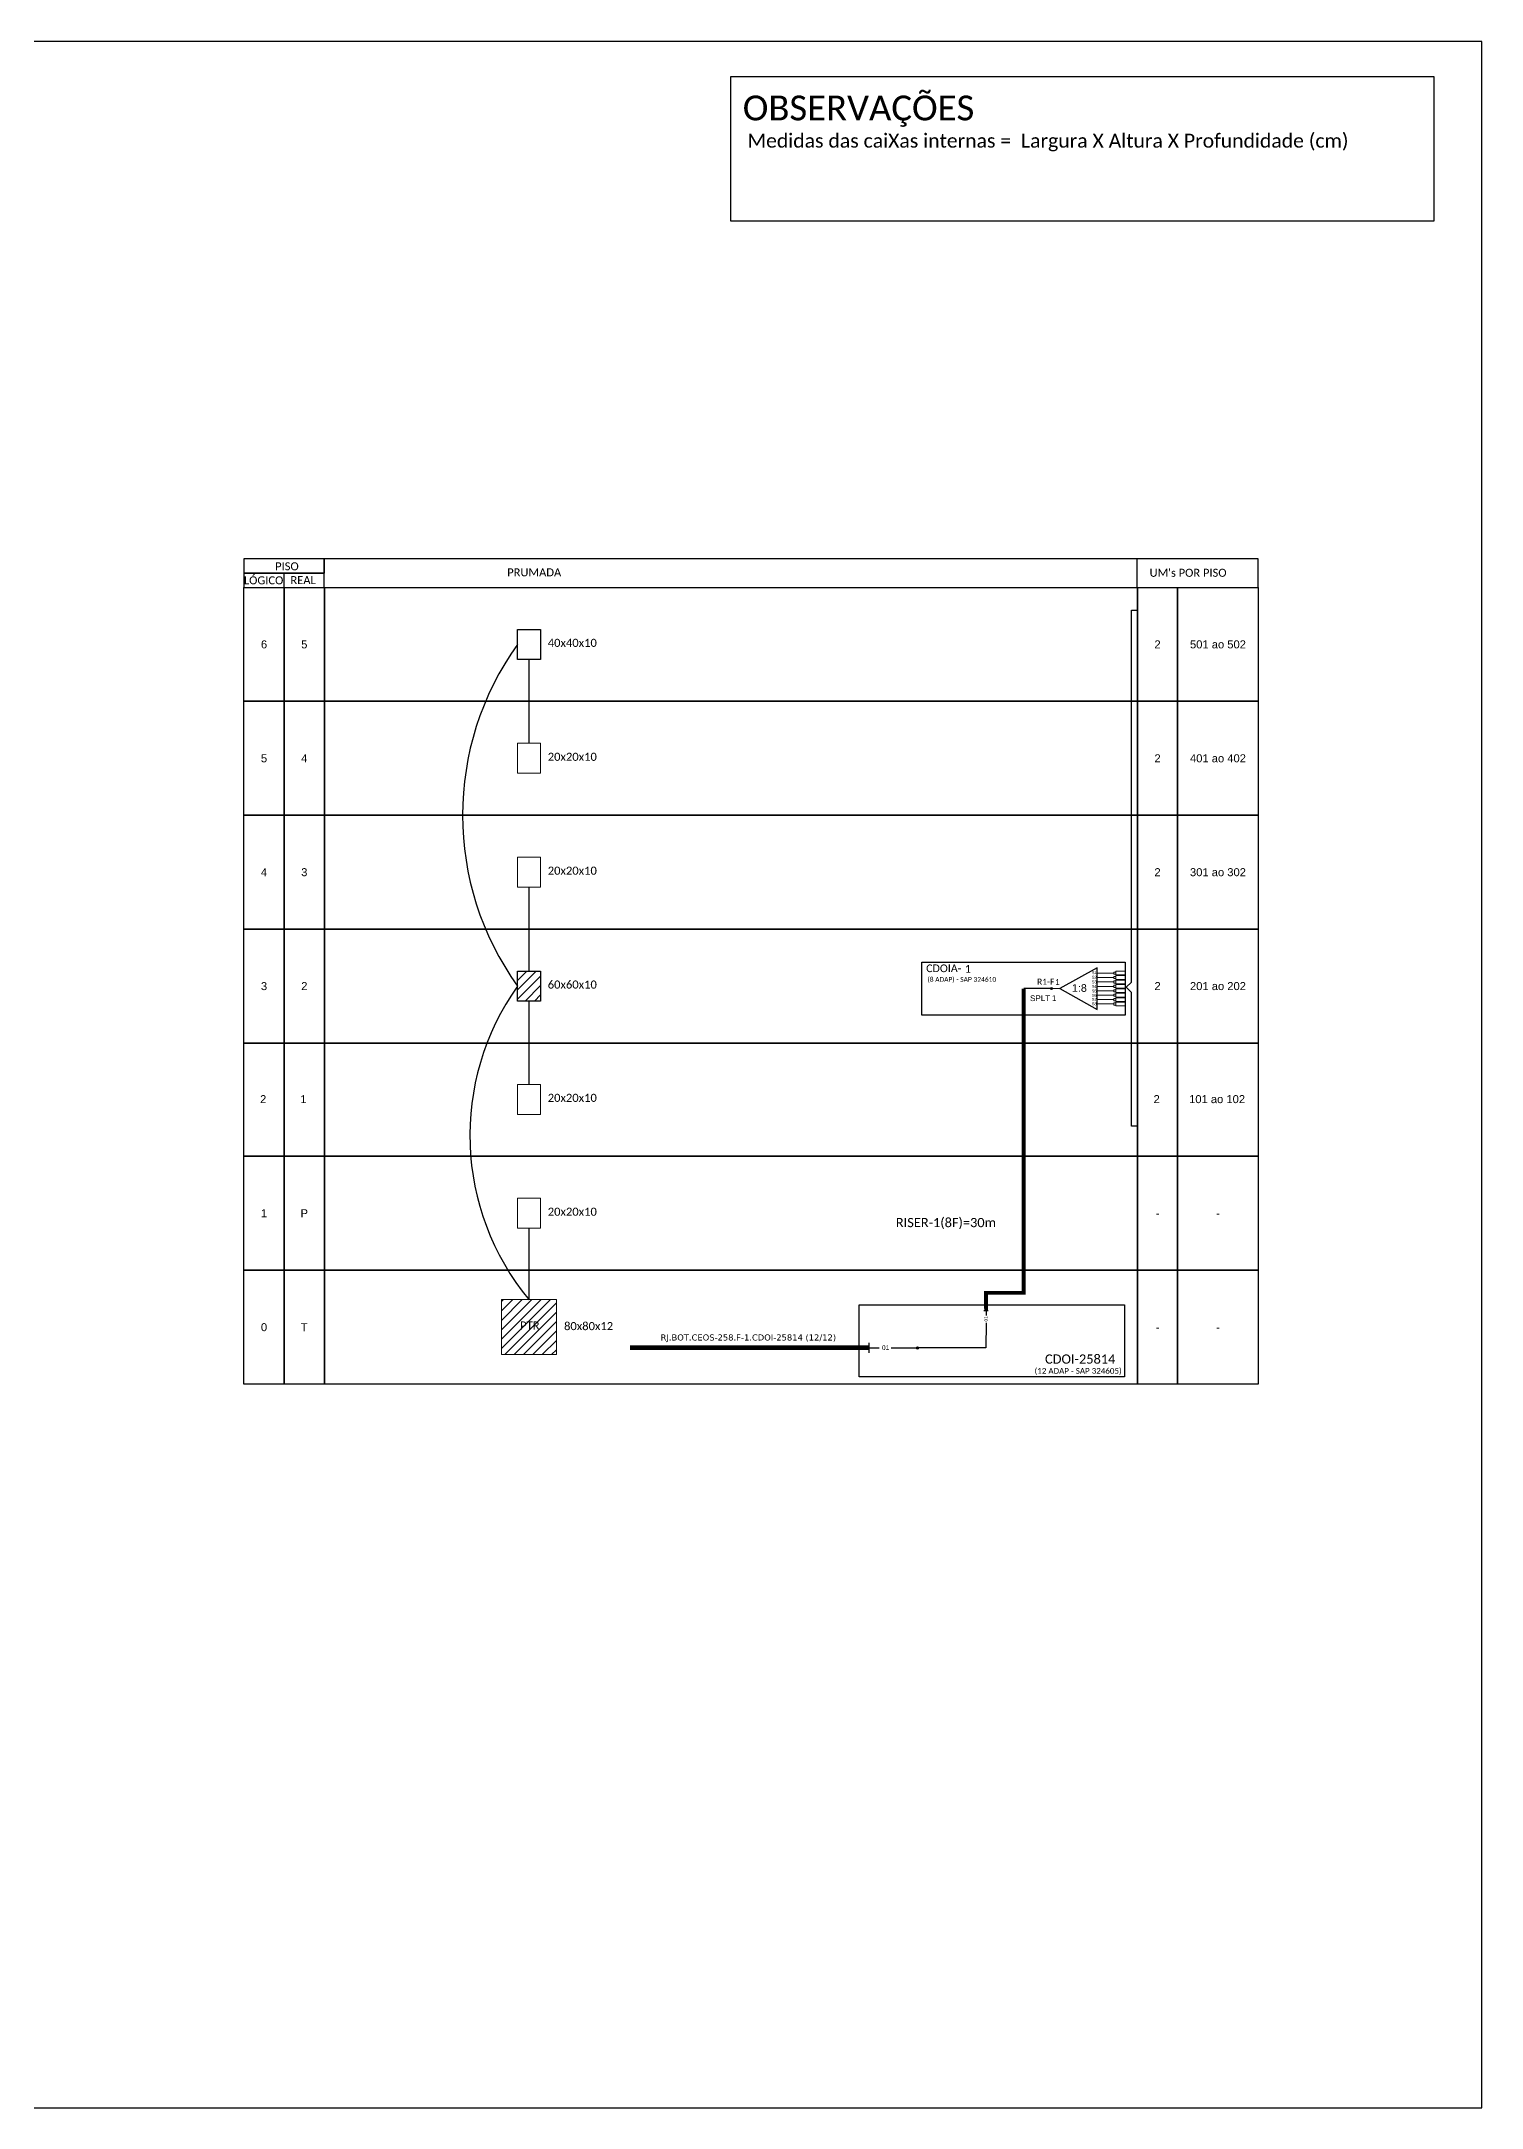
# Model space of a CAD drawing. Extents: x -89 to 749, y 705 to 1299.
# Drawn here: x 335 to 749, y 705 to 1299 of the extents above; entities that cross this region are included whole.
import ezdxf
from ezdxf.enums import TextEntityAlignment as Align

# ---------------------------------------------------------------- set-up
doc = ezdxf.new("R2010")
doc.units = 0
doc.layers.add('CABO OPTICO EXISTENTE', color=5, linetype='Continuous')
doc.styles.add('ARIAL', font='arial.ttf')
doc.styles.add('siredit', font='verdana.ttf')
doc.styles.add('WMF-Calibri0', font='calibri.ttf')

# ---------------------------------------------------------------- blocks, each defined once
blk = doc.blocks.new('SPLT_1-8_SC-APC')
at = {"color": 1}
blk.add_lwpolyline([(-7.37, -2.1), (-17.04, -7.55), (-7.37, -13), (-7.37, -2.1)], dxfattribs=at)
at = {"color": 3, "lineweight": 0}
for points in [[(-2.99, -3.51), (-7.37, -3.51)], [(-7.37, -4.66), (-2.99, -4.66)], [(-2.41, -3.02), (-2.41, -4)], [(-2.41, -3.02), (0, -3.02)], [(-2.41, -4), (0, -4)], [(-2.41, -4.17), (-2.41, -5.16)], [(-2.41, -4.17), (0, -4.17)], [(-2.41, -5.16), (0, -5.16)], [(-2.41, -5.32), (-2.41, -6.31)], [(-2.41, -5.32), (0, -5.32)], [(-7.37, -5.82), (-2.99, -5.82)], [(-7.37, -6.97), (-2.99, -6.97)], [(-7.37, -8.12), (-2.99, -8.12)], [(-7.37, -9.28), (-2.99, -9.28)], [(-7.37, -10.43), (-2.99, -10.43)], [(-2.41, -6.31), (0, -6.31)], [(-2.41, -6.48), (-2.41, -7.46)], [(-2.41, -6.48), (0, -6.48)], [(-2.41, -7.46), (0, -7.46)], [(-2.41, -7.63), (-2.41, -8.62)], [(-2.41, -7.63), (0, -7.63)], [(-2.41, -8.62), (0, -8.62)], [(-2.41, -8.78), (-2.41, -9.77)], [(-2.41, -8.78), (0, -8.78)], [(-2.41, -9.77), (0, -9.77)], [(-2.41, -9.94), (-2.41, -10.92)], [(-2.41, -9.94), (0, -9.94)], [(-7.37, -11.58), (-2.99, -11.58)], [(-2.41, -10.92), (0, -10.92)], [(-2.41, -11.09), (-2.41, -12.08)], [(-2.41, -11.09), (0, -11.09)], [(-2.41, -12.08), (0, -12.08)]]:
    blk.add_lwpolyline(points, dxfattribs=at)
for points in [[(-2.99, -3.22), (-2.41, -3.22), (-2.41, -3.8), (-2.99, -3.8)], [(-2.99, -4.38), (-2.41, -4.38), (-2.41, -4.95), (-2.99, -4.95)], [(-2.99, -5.53), (-2.41, -5.53), (-2.41, -6.1), (-2.99, -6.1)], [(-2.99, -6.68), (-2.41, -6.68), (-2.41, -7.26), (-2.99, -7.26)], [(-2.99, -7.84), (-2.41, -7.84), (-2.41, -8.41), (-2.99, -8.41)], [(-2.99, -8.99), (-2.41, -8.99), (-2.41, -9.56), (-2.99, -9.56)], [(-2.99, -10.14), (-2.41, -10.14), (-2.41, -10.72), (-2.99, -10.72)], [(-2.99, -11.3), (-2.41, -11.3), (-2.41, -11.87), (-2.99, -11.87)]]:
    blk.add_lwpolyline(points, close=True, dxfattribs=at)
at = {"color": 1, "lineweight": 0}
blk.add_lwpolyline([(-17.04, -7.55), (-19.26, -7.55)], dxfattribs=at)
at = {"color": 1, "style": 'ARIAL'}
for s, height, p in [('S1', 0.75, (-8.74, -3.78)), ('S2', 0.75, (-8.74, -4.97)), ('1:8', 2, (-13.91, -8.4)), ('S3', 0.75, (-8.74, -6.18)), ('S4', 0.75, (-8.74, -7.36)), ('S5', 0.75, (-8.74, -8.57)), ('S6', 0.75, (-8.74, -9.69)), ('S7', 0.75, (-8.74, -10.78)), ('S8', 0.75, (-8.74, -11.9))]:
    blk.add_text(s, height=height, dxfattribs=at).set_placement(p)

msp = doc.modelspace()

# ---------------------------------------------------------------- hatches: boundary and pattern name
h = msp.add_hatch()
h.set_pattern_fill('ANSI31', color=1, scale=0.6)
h.set_pattern_definition([(45, (-465.0471, 86.4238), (-1.3470384, 1.3470384), [])])
h.paths.add_polyline_path([(472.21, 1031.75), (472.21, 1023.13), (478.83, 1023.13), (478.83, 1031.75)])
h = msp.add_hatch(color=3)
h.dxf.hatch_style = 1
edge = h.paths.add_edge_path()
edge.add_arc((625.63, 1026.73), 0.282, 0, 360)
h = msp.add_hatch()
h.set_pattern_fill('ANSI31', color=1, scale=0.6)
h.set_pattern_definition([(45, (-308.9905, 3608.552), (-1.3470384, 1.3470384), [])])
h.paths.add_polyline_path([(483.42, 921.49), (483.42, 937.3), (467.61, 937.3), (467.61, 921.49)])
h.paths.add_polyline_path([(472.35, 928.12), (479.15, 928.12), (479.15, 931.6), (472.35, 931.6)], flags=24)
h = msp.add_hatch(color=3)
h.dxf.hatch_style = 1
edge = h.paths.add_edge_path()
edge.add_arc((587.12, 923.43), 0.32, 0, 360)

# ---------------------------------------------------------------- linework, layer by layer
for points in [[(-89.32, 705.02), (749.25, 705.02), (749.25, 1299.02), (-89.32, 1299.02), (-89.32, 705.02)], [(416.67, 1142.04), (685.04, 1142.04), (685.04, 1150.26), (416.67, 1150.26), (416.67, 1150.26), (416.67, 1146.15)], [(650.29, 1142.04), (650.29, 1150.26)], [(405.1, 1142.04), (405.1, 1146.15)]]:
    msp.add_lwpolyline(points)
at = {"color": 7}
msp.add_lwpolyline([(533.51, 1288.91), (735.49, 1288.91), (735.49, 1247.35), (533.51, 1247.35)], close=True, dxfattribs=at)
for points in [[(393.52, 1146.15), (416.67, 1146.15), (416.67, 1150.26), (393.52, 1150.26)], [(393.52, 1142.04), (416.67, 1142.04), (416.67, 1146.15), (393.52, 1146.15)], [(393.56, 1142.04), (405.13, 1142.04), (405.13, 1109.3), (393.56, 1109.3)], [(405.13, 1142.04), (416.7, 1142.04), (416.7, 1109.3), (405.13, 1109.3)], [(416.7, 1142.04), (650.32, 1142.04), (650.32, 1109.3), (416.7, 1109.3)], [(650.32, 1142.04), (661.89, 1142.04), (661.89, 1109.3), (650.32, 1109.3)], [(661.89, 1142.04), (685.04, 1142.04), (685.04, 1109.3), (661.89, 1109.3)], [(472.21, 1129.98), (478.83, 1129.98), (478.83, 1121.36), (472.21, 1121.36)], [(393.56, 1109.3), (405.13, 1109.3), (405.13, 1076.55), (393.56, 1076.55)], [(405.13, 1109.3), (416.7, 1109.3), (416.7, 1076.55), (405.13, 1076.55)], [(416.7, 1109.3), (650.32, 1109.3), (650.32, 1076.55), (416.7, 1076.55)], [(650.32, 1109.3), (661.89, 1109.3), (661.89, 1076.55), (650.32, 1076.55)], [(661.89, 1109.3), (685.04, 1109.3), (685.04, 1076.55), (661.89, 1076.55)], [(393.56, 1076.55), (405.13, 1076.55), (405.13, 1043.81), (393.56, 1043.81)], [(405.13, 1076.55), (416.7, 1076.55), (416.7, 1043.81), (405.13, 1043.81)], [(416.7, 1076.55), (650.32, 1076.55), (650.32, 1043.81), (416.7, 1043.81)], [(650.32, 1076.55), (661.89, 1076.55), (661.89, 1043.81), (650.32, 1043.81)], [(661.89, 1076.55), (685.04, 1076.55), (685.04, 1043.81), (661.89, 1043.81)], [(393.56, 1043.81), (405.13, 1043.81), (405.13, 1011.06), (393.56, 1011.06)], [(405.13, 1043.81), (416.7, 1043.81), (416.7, 1011.06), (405.13, 1011.06)], [(416.7, 1043.81), (650.32, 1043.81), (650.32, 1011.06), (416.7, 1011.06)], [(650.32, 1043.81), (661.89, 1043.81), (661.89, 1011.06), (650.32, 1011.06)], [(661.89, 1043.81), (685.04, 1043.81), (685.04, 1011.06), (661.89, 1011.06)], [(393.56, 1011.06), (405.13, 1011.06), (405.13, 978.51), (393.56, 978.51)], [(405.13, 1011.06), (416.7, 1011.06), (416.7, 978.51), (405.13, 978.51)], [(416.7, 1011.06), (650.32, 1011.06), (650.32, 978.51), (416.7, 978.51)], [(650.32, 1011.06), (661.89, 1011.06), (661.89, 978.51), (650.32, 978.51)], [(661.89, 1011.06), (685.04, 1011.06), (685.04, 978.51), (661.89, 978.51)], [(393.56, 978.51), (405.13, 978.51), (405.13, 945.76), (393.56, 945.76)], [(405.13, 978.51), (416.7, 978.51), (416.7, 945.76), (405.13, 945.76)], [(416.7, 978.51), (650.32, 978.51), (650.32, 945.76), (416.7, 945.76)], [(650.32, 978.51), (661.89, 978.51), (661.89, 945.76), (650.32, 945.76)], [(661.89, 978.51), (685.04, 978.51), (685.04, 945.76), (661.89, 945.76)], [(393.56, 945.76), (405.13, 945.76), (405.13, 913.02), (393.56, 913.02)], [(405.13, 945.76), (416.7, 945.76), (416.7, 913.02), (405.13, 913.02)], [(416.7, 945.76), (650.32, 945.76), (650.32, 913.02), (416.7, 913.02)], [(650.32, 945.76), (661.89, 945.76), (661.89, 913.02), (650.32, 913.02)], [(661.89, 945.76), (685.04, 945.76), (685.04, 913.02), (661.89, 913.02)]]:
    msp.add_lwpolyline(points, close=True)
at = {"color": 3}
for points in [[(650.3, 987.15), (648.65, 987.15), (648.65, 1025.58), (647.08, 1027.09), (648.65, 1028.6), (648.65, 1135.52), (650.3, 1135.52)], [(475.52, 1097.23), (475.52, 1121.36)], [(475.52, 1031.75), (475.52, 1055.87)], [(475.52, 999.19), (475.52, 1023.13)], [(475.52, 937.3), (475.52, 957.83)], [(573.22, 923.43), (576.13, 923.43)], [(579.53, 923.43), (587.12, 923.43), (587.12, 923.43)]]:
    msp.add_lwpolyline(points, dxfattribs=at)
at = {"color": 0, "lineweight": 0}
for points in [[(472.21, 1097.23), (478.83, 1097.23), (478.83, 1088.61), (472.21, 1088.61)], [(472.21, 1064.49), (478.83, 1064.49), (478.83, 1055.87), (472.21, 1055.87)], [(472.21, 999.19), (478.83, 999.19), (478.83, 990.57), (472.21, 990.57)], [(472.21, 966.45), (478.83, 966.45), (478.83, 957.83), (472.21, 957.83)]]:
    msp.add_lwpolyline(points, close=True, dxfattribs=at)
at = {"color": 1}
for points in [[(588.41, 1034.33), (646.85, 1034.33), (646.85, 1019.11), (588.41, 1019.11)], [(472.21, 1031.75), (478.83, 1031.75), (478.83, 1023.13), (472.21, 1023.13)], [(570.38, 935.79), (646.57, 935.79), (646.57, 915.11), (570.38, 915.11)]]:
    msp.add_lwpolyline(points, close=True, dxfattribs=at)
at = {"color": 5, "const_width": 1.1}
msp.add_lwpolyline([(617.65, 1026.73), (617.65, 939.27), (606.82, 939.27), (606.84, 934.22)], dxfattribs=at)
at = {"color": 5}
for points in [[(625.63, 1026.73), (617.65, 1026.73)], [(606.21, 934.22), (607.46, 934.22)], [(606.82, 934.22), (606.82, 932.77)], [(606.82, 930.62), (606.8, 923.43), (587.12, 923.43)]]:
    msp.add_lwpolyline(points, dxfattribs=at)
at = {"color": 1, "lineweight": 0}
msp.add_lwpolyline([(467.61, 937.3), (483.42, 937.3), (483.42, 921.49), (467.61, 921.49)], close=True, dxfattribs=at)
at = {"color": 1, "const_width": 1.32}
msp.add_lwpolyline([(504.53, 923.51), (573.22, 923.51)], dxfattribs=at)
at = {"color": 1}
msp.add_lwpolyline([(573.22, 922.06), (573.22, 924.9)], dxfattribs=at)
at = {"color": 3}
for centre, radius in [((625.63, 1026.73), 0.282), ((587.12, 923.43), 0.32)]:
    msp.add_circle(centre, radius, dxfattribs=at)
for centre, radius, start, end in [((540.6, 1076.55), 84.2, 144.31703, 215.68297), ((532.53, 984.52), 74.03, 144.57122, 219.63605)]:
    msp.add_arc(centre, radius, start, end, dxfattribs=at)
for p in [(393.56, 1109.3), (393.56, 1076.55), (393.56, 1043.81), (393.56, 1011.06), (393.56, 978.51), (393.56, 945.76)]:
    msp.add_point(p)

# ---------------------------------------------------------------- block references
at = {"color": 3, "xscale": 1.1, "yscale": 1.1, "zscale": 1.1}
msp.add_blockref('SPLT_1-8_SC-APC', (646.82, 1035.03), dxfattribs=at)

# ---------------------------------------------------------------- texts
at = {"color": 7, "style": 'WMF-Calibri0'}
for s, height, p in [('OBSERVAÇÕES', 7.1308, (536.92, 1276.3)), ('1', 2.2, (600.72, 1031.3))]:
    msp.add_text(s, height=height, dxfattribs=at).set_placement(p)
at = {"style": 'WMF-Calibri0'}
for s, height, p in [('     PISO', 2.3, (398.49, 1146.96)), ('PRUMADA', 2.3, (469.23, 1145.22)), ("UM's POR PISO", 2.3, (653.81, 1145.1)), ('  LÓGICO', 2.3, (391.94, 1142.93)), ('    REAL', 2.3, (403.7, 1142.99)), ('40x40x10', 2.317, (480.88, 1124.95)), ('20x20x10', 2.317, (480.88, 1092.2)), ('20x20x10', 2.317, (480.88, 1059.46)), ('20x20x10', 2.317, (480.88, 994.16)), ('20x20x10', 2.317, (480.88, 961.42)), ('PTR', 2.317, (472.93, 928.71)), ('80x80x12', 2.317, (485.56, 928.54))]:
    msp.add_text(s, height=height, dxfattribs=at).set_placement(p)
at = {"style": 'ARIAL'}
for s, height, p in [('6', 2.3, (399.35, 1125.67)), ('5', 2.3, (410.92, 1125.67)), ('2', 2.3, (656.11, 1125.67)), ('501 ao 502', 2.3, (673.47, 1125.67)), ('5', 2.3, (399.35, 1092.92)), ('4', 2.3, (410.92, 1092.92)), ('2', 2.3, (656.11, 1092.92)), ('401 ao 402', 2.3, (673.47, 1092.92)), ('4', 2.3, (399.35, 1060.18)), ('3', 2.3, (410.92, 1060.18)), ('2', 2.3, (656.11, 1060.18)), ('301 ao 302', 2.3, (673.47, 1060.18)), ('3', 2.3, (399.35, 1027.44)), ('2', 2.3, (410.92, 1027.44)), ('2', 2.3, (656.11, 1027.44)), ('201 ao 202', 2.3, (673.47, 1027.44)), ('2', 2.3, (399.1, 994.94)), ('1', 2.3, (410.67, 994.94)), ('2', 2.3, (655.86, 994.94)), ('101 ao 102', 2.3, (673.22, 994.94)), ('1', 2.3, (399.35, 962.14)), ('P', 2.3, (410.92, 962.14)), ('-', 2.3, (656.11, 962.14)), ('-', 2.3, (673.47, 962.14)), ('0', 2.3, (399.35, 929.39)), ('T', 2.3, (410.92, 929.39)), ('-', 2.3, (656.11, 929.39)), ('-', 2.3, (673.47, 929.39)), ('01', 1.323, (577.96, 923.49))]:
    msp.add_text(s, height=height, dxfattribs=at).set_placement(p, align=Align.MIDDLE_CENTER)
at = {"color": 1, "style": 'WMF-Calibri0'}
for s, height, p in [('CDOIA-', 2.2, (589.63, 1031.45)), ('60x60x10', 2.317, (480.88, 1026.72)), ('CDOI-25814', 2.646, (623.77, 918.9))]:
    msp.add_text(s, height=height, dxfattribs=at).set_placement(p)
for s, height, p in [('(8 ADAP) - SAP 324610', 1.375, (599.87, 1028.67)), ('(12 ADAP - SAP 324605)', 1.6535, (633.29, 916))]:
    msp.add_text(s, height=height, dxfattribs=at).set_placement(p, align=Align.CENTER)
at = {"color": 5, "style": 'WMF-Calibri0'}
for s, height, p in [('R1-F', 1.76, (621.49, 1027.81)), ('RISER-1(8F)=30m', 2.6457, (580.91, 958.14))]:
    msp.add_text(s, height=height, dxfattribs=at).set_placement(p)
at = {"color": 5, "style": 'ARIAL'}
msp.add_text('1', height=1.65, dxfattribs=at).set_placement((627.39, 1027.78), align=Align.CENTER)
at = {"color": 7, "style": 'ARIAL'}
for s, p in [('SPLT', (622.36, 1023.12)), ('1', (626.4, 1023.12))]:
    msp.add_text(s, height=1.65, dxfattribs=at).set_placement(p, align=Align.CENTER)
at = {"style": 'ARIAL'}
msp.add_text('01', height=0.992, rotation=90, dxfattribs=at).set_placement((606.82, 931.78), align=Align.MIDDLE_CENTER)
at = {"color": 7, "insert": (538.28, 1272.46), "char_height": 4, "width": 658.8434, "attachment_point": 1, "style": 'WMF-Calibri0'}
msp.add_mtext('Medidas das caiXas internas =  Largura X Altura X Profundidade (cm)', dxfattribs=at)
at = {"layer": 'CABO OPTICO EXISTENTE', "color": 1, "style": 'siredit'}
msp.add_text('RJ.BOT.CEOS-258.F-1.CDOI-25814 (12/12)', height=1.7496, dxfattribs=at).set_placement((538.52, 926.43), align=Align.MIDDLE_CENTER)

doc.saveas('drawing.dxf')
